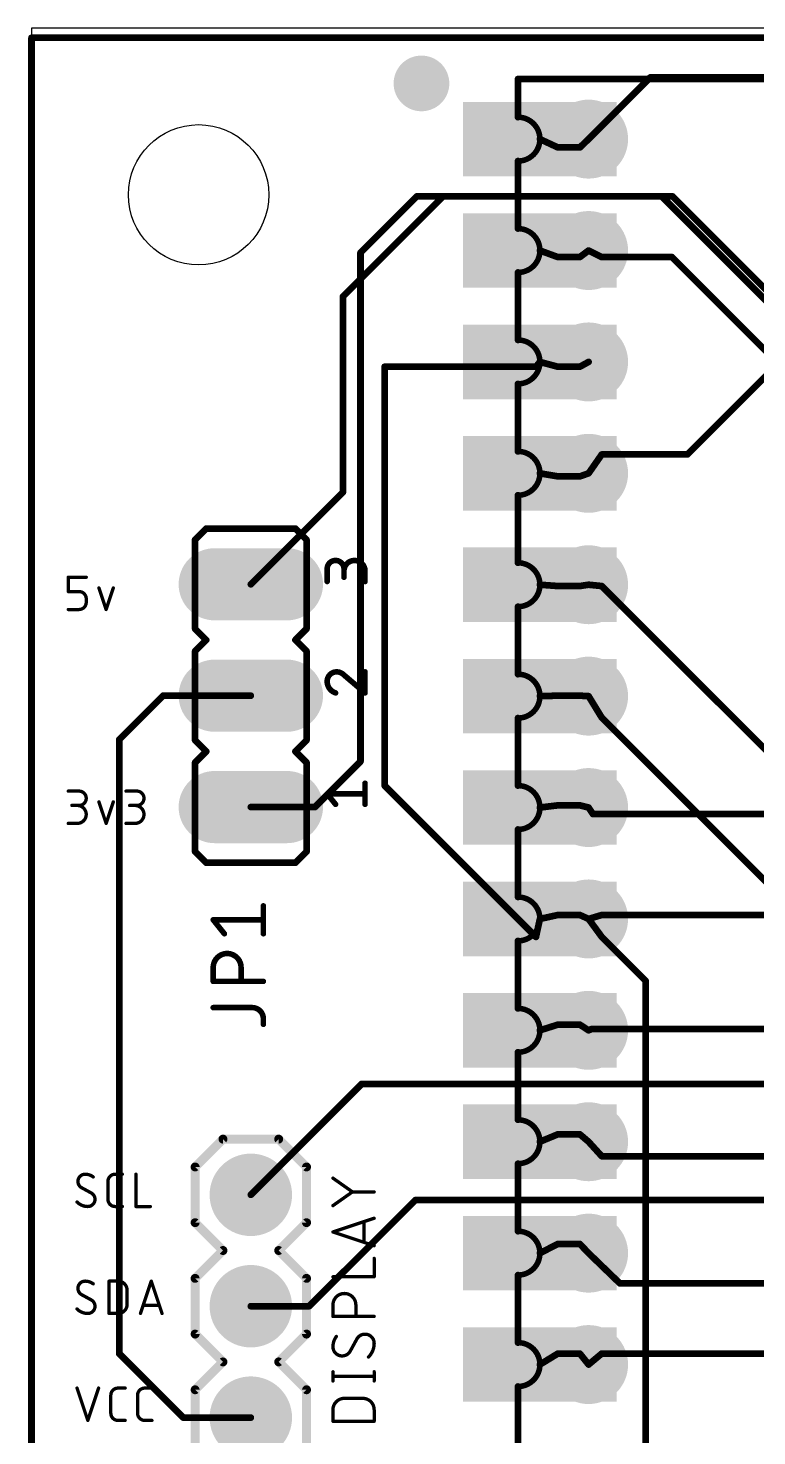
# Model space of a CAD drawing. Extents: x -3 to 125, y 0 to 62.
# Drawn here: x -0.08 to 16.54, y 30.12 to 62.22 of the extents above; entities that cross this region are included whole.
import ezdxf

# ---------------------------------------------------------------- set-up
doc = ezdxf.new("R2010")
doc.units = 0
for name, color, linetype in [('1', 12, 'CONTINUOUS'), ('16', 132, 'CONTINUOUS'), ('17', 122, 'CONTINUOUS'), ('20', 31, 'CONTINUOUS'), ('21', 251, 'CONTINUOUS'), ('23', 53, 'CONTINUOUS'), ('25', 251, 'CONTINUOUS'), ('51', 251, 'CONTINUOUS')]:
    doc.layers.add(name, color=color, linetype=linetype)

# ---------------------------------------------------------------- blocks, each defined once
blk = doc.blocks.new('RECT')
blk.add_solid([(-0.5, -0.5), (0.5, -0.5), (-0.5, 0.5), (0.5, 0.5)])
blk = doc.blocks.new('ROUNDP')
at = {"const_width": 0.5}
blk.add_lwpolyline([(0, -0.25, 1), (0, 0.25, 1), (0, -0.25)], format="xyb", dxfattribs=at)
blk = doc.blocks.new('LONGP100')
at = {"const_width": 1}
blk.add_lwpolyline([(-0.5, 0), (0.5, 0)], dxfattribs=at)
at = {"const_width": 0.5}
for points in [[(-0.5, 0.25, 1), (-0.5, -0.25)], [(0.5, -0.25, 1), (0.5, 0.25)]]:
    blk.add_lwpolyline(points, format="xyb", dxfattribs=at)

msp = doc.modelspace()

# ---------------------------------------------------------------- linework, layer by layer
at = {"layer": '1', "const_width": 0.1524}
for points in [[(124, 62), (0, 62)], [(0, 62), (0, 0)], [(12, 59.5), (11.59, 59.69)], [(12.5, 59.5), (12.7, 59.69)], [(12, 59.5), (12.5, 59.5)], [(7.1, 56.1), (9.3868, 58.3868)], [(9.3868, 58.3868), (14.3632, 58.3868)], [(14.3632, 58.3868), (17.75, 55)], [(12, 57), (11.59, 57.15)], [(12.5, 57), (12.7, 57.15)], [(12, 57), (12.5, 57)], [(7.1, 51.64), (7.1, 56.1)], [(8.05, 54.5), (11.5, 54.5)], [(8.05, 44.95), (8.05, 54.5)], [(11.5, 54.5), (11.59, 54.61)], [(12, 54.5), (11.59, 54.61)], [(12, 54.5), (12.5, 54.5)], [(12.5, 54.5), (12.7, 54.61)], [(16.95, 54.5), (14.95, 52.5)], [(13, 52.5), (12.7, 52.07)], [(14.95, 52.5), (13, 52.5)], [(12, 52), (11.59, 52.07)], [(12, 52), (12.5, 52)], [(12.5, 52), (12.7, 52.07)], [(5, 49.54), (7.1, 51.64)], [(12, 49.5), (11.59, 49.53)], [(12, 49.5), (12.5, 49.5)], [(12.5, 49.5), (12.7, 49.53)], [(13, 49.5), (12.7, 49.53)], [(17.5, 45), (13, 49.5)], [(3, 47), (2, 46)], [(5, 47), (3, 47)], [(12, 47), (11.59, 46.99)], [(12, 47), (12.5, 47)], [(12.5, 47), (12.7, 46.99)], [(13, 46.5), (12.7, 46.99)], [(23.05, 36.45), (13, 46.5)], [(2, 46), (2, 32)], [(11.5, 41.5), (8.05, 44.95)], [(12, 44.5), (11.59, 44.45)], [(12, 44.5), (12.5, 44.5)], [(12.5, 44.5), (12.7, 44.45)], [(12, 42), (11.59, 41.91)], [(12, 42), (12.5, 42)], [(12.5, 42), (12.7, 41.91)], [(11.5, 41.5), (11.59, 41.91)], [(13, 41.5), (12.7, 41.91)], [(14, 40.5), (13, 41.5)], [(14, 29), (14, 40.5)], [(12, 39.5), (11.59, 39.37)], [(12, 39.5), (12.5, 39.5)], [(12.5, 39.5), (12.7, 39.37)], [(12, 37), (11.59, 36.83)], [(12, 37), (12.5, 37)], [(12.5, 37), (12.7, 36.83)], [(12, 34.5), (11.59, 34.29)], [(12, 34.5), (12.5, 34.5)], [(12.5, 34.5), (12.7, 34.29)], [(2, 32), (3.46, 30.54)], [(12, 32), (11.59, 31.75)], [(12, 32), (12.5, 32)], [(12.5, 32), (12.7, 31.75)], [(3.46, 30.54), (5, 30.54)]]:
    msp.add_lwpolyline(points, dxfattribs=at)
at = {"layer": '1', "const_width": 0.0762}
for points in [[(0, 62.0381, 1), (0, 61.9619)], [(0.0381, 62, 1), (-0.0381, 62)], [(11.606, 59.7246, 1), (11.574, 59.6554)], [(12.7262, 59.6624, 1), (12.6738, 59.7176)], [(12, 59.5381, 1), (12, 59.4619)], [(11.984, 59.4654, 1), (12.016, 59.5346)], [(12.4738, 59.5276, 1), (12.5262, 59.4724)], [(12.5, 59.4619, 1), (12.5, 59.5381)], [(9.3868, 58.4249, 1), (9.3868, 58.3487)], [(9.4137, 58.3599, 1), (9.3599, 58.4137)], [(14.3901, 58.4137, 1), (14.3363, 58.3599)], [(14.3632, 58.3487, 1), (14.3632, 58.4249)], [(11.6031, 57.1858, 1), (11.5769, 57.1142)], [(12.7229, 57.1195, 1), (12.6771, 57.1805)], [(12, 57.0381, 1), (12, 56.9619)], [(11.9869, 56.9642, 1), (12.0131, 57.0358)], [(12.4771, 57.0305, 1), (12.5229, 56.9695)], [(12.5, 56.9619, 1), (12.5, 57.0381)], [(7.1381, 56.1, 1), (7.0619, 56.1)], [(7.0731, 56.1269, 1), (7.1269, 56.0731)], [(8.05, 54.5381, 1), (8.05, 54.4619)], [(8.0881, 54.5, 1), (8.0119, 54.5)], [(11.5, 54.4619, 1), (11.5, 54.5381)], [(11.5999, 54.6468, 1), (11.5801, 54.5732)], [(11.6195, 54.5859, 1), (11.5605, 54.6341)], [(12, 54.5381, 1), (12, 54.4619)], [(11.9901, 54.4632, 1), (12.0099, 54.5368)], [(12.4816, 54.5334, 1), (12.5184, 54.4666)], [(12.5, 54.4619, 1), (12.5, 54.5381)], [(12.7184, 54.5766, 1), (12.6816, 54.6434)], [(11.4705, 54.5241, 1), (11.5295, 54.4759)], [(13, 52.5381, 1), (13, 52.4619)], [(13.0312, 52.4782, 1), (12.9688, 52.5218)], [(14.9231, 52.5269, 1), (14.9769, 52.4731)], [(14.95, 52.4619, 1), (14.95, 52.5381)], [(11.5964, 52.1076, 1), (11.5836, 52.0324)], [(12, 52.0381, 1), (12, 51.9619)], [(11.9936, 51.9624, 1), (12.0064, 52.0376)], [(12.4874, 52.036, 1), (12.5126, 51.964)], [(12.5, 51.9619, 1), (12.5, 52.0381)], [(12.6688, 52.0918, 1), (12.7312, 52.0482)], [(12.7126, 52.034, 1), (12.6874, 52.106)], [(7.0619, 51.64, 1), (7.1381, 51.64)], [(7.1269, 51.6131, 1), (7.0731, 51.6669)], [(4.9731, 49.5669, 1), (5.0269, 49.5131)], [(11.5928, 49.568, 1), (11.5872, 49.492)], [(12, 49.5381, 1), (12, 49.4619)], [(11.9972, 49.462, 1), (12.0028, 49.538)], [(12.4943, 49.5377, 1), (12.5057, 49.4623)], [(12.5, 49.4619, 1), (12.5, 49.5381)], [(12.7038, 49.5679, 1), (12.6962, 49.4921)], [(12.7057, 49.4923, 1), (12.6943, 49.5677)], [(13.0269, 49.5269, 1), (12.9731, 49.4731)], [(12.9962, 49.4621, 1), (13.0038, 49.5379)], [(3, 47.0381, 1), (3, 46.9619)], [(3.0269, 46.9731, 1), (2.9731, 47.0269)], [(5, 46.9619, 1), (5, 47.0381)], [(11.5891, 47.0281, 1), (11.5909, 46.9519)], [(12, 47.0381, 1), (12, 46.9619)], [(12.0009, 46.9619, 1), (11.9991, 47.0381)], [(12.5019, 47.0381, 1), (12.4981, 46.9619)], [(12.5, 46.9619, 1), (12.5, 47.0381)], [(12.7325, 47.0099, 1), (12.6675, 46.9701)], [(12.6981, 46.9519, 1), (12.7019, 47.0281)], [(13.0269, 46.5269, 1), (12.9731, 46.4731)], [(12.9675, 46.4801, 1), (13.0325, 46.5199)], [(2.0381, 46, 1), (1.9619, 46)], [(1.9731, 46.0269, 1), (2.0269, 45.9731)], [(8.0119, 44.95, 1), (8.0881, 44.95)], [(8.0769, 44.9769, 1), (8.0231, 44.9231)], [(11.5854, 44.4878, 1), (11.5946, 44.4122)], [(12, 44.5381, 1), (12, 44.4619)], [(12.0046, 44.4622, 1), (11.9954, 44.5378)], [(12.5092, 44.537, 1), (12.4908, 44.463)], [(12.5, 44.4619, 1), (12.5, 44.5381)], [(12.6908, 44.413, 1), (12.7092, 44.487)], [(12, 42.0381, 1), (12, 41.9619)], [(12.0082, 41.9628, 1), (11.9918, 42.0372)], [(12.5156, 42.0347, 1), (12.4844, 41.9653)], [(12.5, 41.9619, 1), (12.5, 42.0381)], [(11.5818, 41.9472, 1), (11.5982, 41.8728)], [(11.6272, 41.9018, 1), (11.5528, 41.9182)], [(12.7307, 41.9325, 1), (12.6693, 41.8875)], [(12.6844, 41.8753, 1), (12.7156, 41.9447)], [(11.4628, 41.5082, 1), (11.5372, 41.4918)], [(11.4731, 41.4731, 1), (11.5269, 41.5269)], [(13.0269, 41.5269, 1), (12.9731, 41.4731)], [(12.9693, 41.4775, 1), (13.0307, 41.5225)], [(14.0381, 40.5, 1), (13.9619, 40.5)], [(13.9731, 40.4731, 1), (14.0269, 40.5269)], [(12, 39.5381, 1), (12, 39.4619)], [(12.0115, 39.4637, 1), (11.9885, 39.5363)], [(12.5208, 39.5319, 1), (12.4792, 39.4681)], [(12.5, 39.4619, 1), (12.5, 39.5381)], [(11.5785, 39.4063, 1), (11.6015, 39.3337)], [(12.6792, 39.3381, 1), (12.7208, 39.4019)], [(12, 37.0381, 1), (12, 36.9619)], [(12.0146, 36.9648, 1), (11.9854, 37.0352)], [(12.5247, 37.029, 1), (12.4753, 36.971)], [(12.5, 36.9619, 1), (12.5, 37.0381)], [(11.5754, 36.8652, 1), (11.6046, 36.7948)], [(12.6753, 36.801, 1), (12.7247, 36.859)], [(11.5726, 34.3239, 1), (11.6074, 34.2561)], [(12, 34.5381, 1), (12, 34.4619)], [(12.0174, 34.4661, 1), (11.9826, 34.5339)], [(12.5276, 34.5263, 1), (12.4724, 34.4737)], [(12.5, 34.4619, 1), (12.5, 34.5381)], [(12.6724, 34.2637, 1), (12.7276, 34.3163)], [(1.9619, 32, 1), (2.0381, 32)], [(2.0269, 32.0269, 1), (1.9731, 31.9731)], [(11.5702, 31.7825, 1), (11.6098, 31.7175)], [(12, 32.0381, 1), (12, 31.9619)], [(12.0198, 31.9675, 1), (11.9802, 32.0325)], [(12.5298, 32.0238, 1), (12.4702, 31.9762)], [(12.5, 31.9619, 1), (12.5, 32.0381)], [(12.6702, 31.7262, 1), (12.7298, 31.7738)], [(3.46, 30.5781, 1), (3.46, 30.5019)], [(3.4331, 30.5131, 1), (3.4869, 30.5669)], [(5, 30.5019, 1), (5, 30.5781)]]:
    msp.add_lwpolyline(points, format="xyb", dxfattribs=at)
at = {"layer": '16', "const_width": 0.1524}
for points in [[(0, 62), (0, 0)], [(125, 62), (0, 62)], [(12.7, 59.69), (14.11, 61.1)], [(47.9, 61.1), (14.11, 61.1)], [(7.5, 57.1), (8.7838, 58.3838)], [(8.7838, 58.3838), (14.6162, 58.3838)], [(14.6162, 58.3838), (18, 55)], [(7.5, 45.5), (7.5, 57.1)], [(13, 57), (12.7, 57.15)], [(14.6, 57), (13, 57)], [(17.6, 54), (14.6, 57)], [(6.46, 44.46), (7.5, 45.5)], [(5, 44.46), (6.46, 44.46)], [(12.8, 44.3), (12.7, 44.45)], [(28, 44.3), (12.8, 44.3)], [(13, 42), (12.7, 41.91)], [(13, 42), (30, 42)], [(12.7692, 39.4), (12.7, 39.37)], [(28.05, 39.4), (12.7692, 39.4)], [(5, 35.62), (7.53, 38.15)], [(7.53, 38.15), (29.26, 38.15)], [(13, 36.5), (12.7, 36.83)], [(28, 36.5), (13, 36.5)], [(6.33, 33.08), (8.75, 35.5)], [(8.75, 35.5), (26.25, 35.5)], [(13.4138, 33.6), (12.7, 34.29)], [(26, 33.6), (13.4138, 33.6)], [(5, 33.08), (6.33, 33.08)], [(13, 32), (12.7, 31.75)], [(25.8, 32), (13, 32)]]:
    msp.add_lwpolyline(points, dxfattribs=at)
at = {"layer": '16', "const_width": 0.0762}
for points in [[(0.0381, 62, 1), (-0.0381, 62)], [(0, 62.0381, 1), (0, 61.9619)], [(14.11, 61.1381, 1), (14.11, 61.0619)], [(14.1369, 61.0731, 1), (14.0831, 61.1269)], [(12.6731, 59.7169, 1), (12.7269, 59.6631)], [(8.7838, 58.4219, 1), (8.7838, 58.3457)], [(8.8107, 58.3569, 1), (8.7569, 58.4107)], [(14.6431, 58.4107, 1), (14.5893, 58.3569)], [(14.6162, 58.3457, 1), (14.6162, 58.4219)], [(7.5381, 57.1, 1), (7.4619, 57.1)], [(7.4731, 57.1269, 1), (7.5269, 57.0731)], [(12.717, 57.1841, 1), (12.683, 57.1159)], [(13, 57.0381, 1), (13, 56.9619)], [(12.983, 56.9659, 1), (13.017, 57.0341)], [(14.6269, 57.0269, 1), (14.5731, 56.9731)], [(14.6, 56.9619, 1), (14.6, 57.0381)], [(7.5269, 45.4731, 1), (7.4731, 45.5269)], [(7.4619, 45.5, 1), (7.5381, 45.5)], [(5, 44.4981, 1), (5, 44.4219)], [(6.4331, 44.4869, 1), (6.4869, 44.4331)], [(6.46, 44.4219, 1), (6.46, 44.4981)], [(12.7317, 44.4711, 1), (12.6683, 44.4289)], [(12.8, 44.3381, 1), (12.8, 44.2619)], [(12.7683, 44.2789, 1), (12.8317, 44.3211)], [(13, 42.0381, 1), (13, 41.9619)], [(13.0109, 41.9635, 1), (12.9891, 42.0365)], [(12.6891, 41.9465, 1), (12.7109, 41.8735)], [(12.6849, 39.405, 1), (12.7151, 39.335)], [(12.7692, 39.4381, 1), (12.7692, 39.3619)], [(12.7844, 39.365, 1), (12.7541, 39.435)], [(7.53, 38.1881, 1), (7.53, 38.1119)], [(7.5569, 38.1231, 1), (7.5031, 38.1769)], [(12.7282, 36.8556, 1), (12.6718, 36.8044)], [(13, 36.5381, 1), (13, 36.4619)], [(12.9718, 36.4744, 1), (13.0282, 36.5256)], [(4.9731, 35.6469, 1), (5.0269, 35.5931)], [(8.75, 35.5381, 1), (8.75, 35.4619)], [(8.7769, 35.4731, 1), (8.7231, 35.5269)], [(12.7265, 34.3174, 1), (12.6735, 34.2626)], [(13.4138, 33.6381, 1), (13.4138, 33.5619)], [(13.3873, 33.5726, 1), (13.4403, 33.6274)], [(5, 33.1181, 1), (5, 33.0419)], [(6.3031, 33.1069, 1), (6.3569, 33.0531)], [(6.33, 33.0419, 1), (6.33, 33.1181)], [(12.6756, 31.7793, 1), (12.7244, 31.7207)], [(13, 32.0381, 1), (13, 31.9619)], [(13.0244, 31.9707, 1), (12.9756, 32.0293)]]:
    msp.add_lwpolyline(points, format="xyb", dxfattribs=at)
at = {"layer": '20'}
for p, q in [((124.46, 62.22), (0, 62.22)), ((0, 62.22), (0, 0))]:
    msp.add_line(p, q, dxfattribs=at)
msp.add_circle((3.81, 58.42), 1.6, dxfattribs=at)
at = {"layer": '21'}
for points, const_width in [([(8.89, 60.6425, 1), (8.89, 61.2775, 1), (8.89, 60.6425)], 0.635), ([(11.1281, 61.06, 1), (11.0519, 61.06)], 0.0762), ([(11.09, 61.0981, 1), (11.09, 61.0219)], 0.0762), ([(11.0519, 60.19, 1), (11.1281, 60.19)], 0.0762), ([(11.09, 60.2218, 1), (11.09, 60.1583)], 0.0635), ([(11.09, 59.19, 1), (11.09, 60.19)], 0.127), ([(11.1281, 59.19, 1), (11.0519, 59.19)], 0.0762), ([(11.09, 59.2218, 1), (11.09, 59.1583)], 0.0635), ([(11.0519, 57.65, 1), (11.1281, 57.65)], 0.0762), ([(11.09, 57.6818, 1), (11.09, 57.6183)], 0.0635), ([(11.09, 56.65, 1), (11.09, 57.65)], 0.127), ([(11.1281, 56.65, 1), (11.0519, 56.65)], 0.0762), ([(11.09, 56.6818, 1), (11.09, 56.6183)], 0.0635), ([(11.0519, 55.11, 1), (11.1281, 55.11)], 0.0762), ([(11.09, 55.1418, 1), (11.09, 55.0782)], 0.0635), ([(11.09, 54.11, 1), (11.09, 55.11)], 0.127), ([(11.1281, 54.11, 1), (11.0519, 54.11)], 0.0762), ([(11.09, 54.1418, 1), (11.09, 54.0782)], 0.0635), ([(11.0519, 52.57, 1), (11.1281, 52.57)], 0.0762), ([(11.09, 51.57, 1), (11.09, 52.57)], 0.127), ([(11.09, 52.6018, 1), (11.09, 52.5382)], 0.0635), ([(11.1281, 51.57, 1), (11.0519, 51.57)], 0.0762), ([(11.09, 51.6018, 1), (11.09, 51.5382)], 0.0635), ([(3.984, 50.8481, 1), (3.984, 50.7719)], 0.0762), ([(4.0109, 50.7831, 1), (3.9571, 50.8369)], 0.0762), ([(6.0429, 50.8369, 1), (5.9891, 50.7831)], 0.0762), ([(6.016, 50.7719, 1), (6.016, 50.8481)], 0.0762), ([(3.7681, 50.556, 1), (3.6919, 50.556)], 0.0762), ([(3.7031, 50.5829, 1), (3.7569, 50.5291)], 0.0762), ([(6.3081, 50.556, 1), (6.2319, 50.556)], 0.0762), ([(6.2431, 50.5291, 1), (6.2969, 50.5829)], 0.0762), ([(7.1237, 49.8914, 1), (6.7399, 49.8914)], 0.127), ([(7.6035, 49.8434, 1), (7.1237, 49.8434)], 0.127), ([(11.09, 50.0618, 1), (11.09, 49.9982)], 0.0635), ([(11.09, 49.03, 1), (11.09, 50.03)], 0.127), ([(6.7717, 49.8914, 1), (6.7082, 49.8914)], 0.0635), ([(6.7082, 49.8914, 1), (6.7717, 49.8914)], 0.0635), ([(7.1555, 49.8914, 1), (7.092, 49.8914)], 0.0635), ([(7.092, 49.8914, 1), (7.1555, 49.8914)], 0.0635), ([(7.092, 49.8434, 1), (7.1555, 49.8434)], 0.0635), ([(7.6353, 49.8434, 1), (7.5718, 49.8434)], 0.0635), ([(7.5718, 49.8434, 1), (7.6353, 49.8434)], 0.0635), ([(11.0519, 50.03, 1), (11.1281, 50.03)], 0.0762), ([(0.8572, 49.7015, 1), (0.8191, 49.7015)], 0.0381), ([(0.8381, 49.7206, 1), (0.8381, 49.6825)], 0.0381), ([(1.2473, 49.6825, 1), (1.2473, 49.7206)], 0.0381), ([(1.5555, 49.462, 1), (1.5193, 49.4499)], 0.0381), ([(1.8828, 49.4499, 1), (1.8467, 49.462)], 0.0381), ([(6.7082, 49.6035, 1), (6.7717, 49.6035)], 0.0635), ([(7.092, 49.6995, 1), (7.1555, 49.6995)], 0.0635), ([(7.5718, 49.6035, 1), (7.6353, 49.6035)], 0.0635), ([(0.8381, 49.3932, 1), (0.8381, 49.3551)], 0.0381), ([(0.8191, 49.3741, 1), (0.8572, 49.3741)], 0.0381), ([(1.0836, 49.3932, 1), (1.0836, 49.3551)], 0.0381), ([(1.2473, 49.2104, 0.4142), (1.0836, 49.3741)], 0.0762), ([(1.0836, 48.9649, 0.4142), (1.2473, 49.1286)], 0.0762), ([(1.0836, 49.3551, 1), (1.0836, 49.3932)], 0.0381), ([(1.2664, 49.2104, 1), (1.2283, 49.2104)], 0.0381), ([(1.2283, 49.2104, 1), (1.2664, 49.2104)], 0.0381), ([(1.2664, 49.1286, 1), (1.2283, 49.1286)], 0.0381), ([(1.2283, 49.1286, 1), (1.2664, 49.1286)], 0.0381), ([(11.1281, 49.03, 1), (11.0519, 49.03)], 0.0762), ([(0.8381, 48.984, 1), (0.8381, 48.9459)], 0.0381), ([(1.0836, 48.984, 1), (1.0836, 48.9459)], 0.0381), ([(1.0836, 48.9459, 1), (1.0836, 48.984)], 0.0381), ([(1.683, 48.9709, 1), (1.7192, 48.9589)], 0.0381), ([(1.683, 48.9589, 1), (1.7192, 48.9709)], 0.0381), ([(11.09, 49.0618, 1), (11.09, 48.9982)], 0.0635), ([(3.6919, 48.524, 1), (3.7681, 48.524)], 0.0762), ([(3.7569, 48.5509, 1), (3.7031, 48.4971)], 0.0762), ([(6.2319, 48.524, 1), (6.3081, 48.524)], 0.0762), ([(6.2969, 48.4971, 1), (6.2431, 48.5509)], 0.0762), ([(4.0109, 48.2431, 1), (3.9571, 48.2969)], 0.0762), ([(3.9571, 48.2431, 1), (4.0109, 48.2969)], 0.0762), ([(6.0429, 48.2969, 1), (5.9891, 48.2431)], 0.0762), ([(5.9891, 48.2969, 1), (6.0429, 48.2431)], 0.0762), ([(3.7681, 48.016, 1), (3.6919, 48.016)], 0.0762), ([(3.7031, 48.0429, 1), (3.7569, 47.9891)], 0.0762), ([(6.3081, 48.016, 1), (6.2319, 48.016)], 0.0762), ([(6.2431, 47.9891, 1), (6.2969, 48.0429)], 0.0762), ([(6.9558, 47.5433, 0.4142), (6.7399, 47.3274)], 0.127), ([(7.1237, 47.4713, 0.2053), (6.9558, 47.5433)], 0.127), ([(6.9558, 47.575, 1), (6.9558, 47.5115)], 0.0635), ([(6.9558, 47.5115, 1), (6.9558, 47.575)], 0.0635), ([(7.1443, 47.4955, 1), (7.1032, 47.4471)], 0.0635), ([(7.1007, 47.4494, 1), (7.1467, 47.4932)], 0.0635), ([(7.6353, 47.5433, 1), (7.5718, 47.5433)], 0.0635), ([(11.0519, 47.49, 1), (11.1281, 47.49)], 0.0762), ([(11.09, 47.5218, 1), (11.09, 47.4582)], 0.0635), ([(11.09, 46.49, 1), (11.09, 47.49)], 0.127), ([(6.7399, 47.3274, 0.3252), (6.9318, 47.0635)], 0.127), ([(6.7716, 47.3274, 1), (6.7082, 47.3274)], 0.0635), ([(6.7082, 47.3274, 1), (6.7717, 47.3274)], 0.0635), ([(6.922, 47.0333, 1), (6.9416, 47.0937)], 0.0635), ([(7.5718, 47.0635, 1), (7.6353, 47.0635)], 0.0635), ([(7.5829, 47.0393, 1), (7.6241, 47.0877)], 0.0635), ([(11.1281, 46.49, 1), (11.0519, 46.49)], 0.0762), ([(11.09, 46.5218, 1), (11.09, 46.4582)], 0.0635), ([(3.6919, 45.984, 1), (3.7681, 45.984)], 0.0762), ([(3.7569, 46.0109, 1), (3.7031, 45.9571)], 0.0762), ([(6.2319, 45.984, 1), (6.3081, 45.984)], 0.0762), ([(6.2969, 45.9571, 1), (6.2431, 46.0109)], 0.0762), ([(4.0109, 45.7031, 1), (3.9571, 45.7569)], 0.0762), ([(3.9571, 45.7031, 1), (4.0109, 45.7569)], 0.0762), ([(6.0429, 45.7569, 1), (5.9891, 45.7031)], 0.0762), ([(5.9891, 45.7569, 1), (6.0429, 45.7031)], 0.0762), ([(3.7681, 45.476, 1), (3.6919, 45.476)], 0.0762), ([(3.7031, 45.5029, 1), (3.7569, 45.4491)], 0.0762), ([(6.3081, 45.476, 1), (6.2319, 45.476)], 0.0762), ([(6.2431, 45.4491, 1), (6.2969, 45.5029)], 0.0762), ([(7.6353, 45.0033, 1), (7.5718, 45.0033)], 0.0635), ([(11.0519, 44.95, 1), (11.1281, 44.95)], 0.0762), ([(11.09, 44.9818, 1), (11.09, 44.9183)], 0.0635), ([(11.09, 43.95, 1), (11.09, 44.95)], 0.127), ([(0.8381, 44.8438, 1), (0.8381, 44.8056)], 0.0381), ([(1.0836, 44.8438, 1), (1.0836, 44.8056)], 0.0381), ([(1.0836, 44.4973, 1), (1.0836, 44.8247)], 0.0762), ([(1.0836, 44.8056, 1), (1.0836, 44.8438)], 0.0381), ([(1.5555, 44.5852, 1), (1.5193, 44.5731)], 0.0381), ([(1.8828, 44.5731, 1), (1.8467, 44.5852)], 0.0381), ([(2.1548, 44.8438, 1), (2.1548, 44.8056)], 0.0381), ([(2.4004, 44.8438, 1), (2.4004, 44.8056)], 0.0381), ([(2.4004, 44.4973, 1), (2.4004, 44.8247)], 0.0762), ([(2.4004, 44.8056, 1), (2.4004, 44.8438)], 0.0381), ([(6.7647, 44.7832, 1), (6.7151, 44.7436)], 0.0635), ([(6.7399, 44.7951, 1), (6.7399, 44.7316)], 0.0635), ([(7.6035, 44.7316, 1), (7.6035, 44.7951)], 0.0635), ([(0.9199, 44.5164, 1), (0.9199, 44.4783)], 0.0381), ([(1.0427, 44.0881, 1), (1.0427, 44.4973)], 0.0762), ([(1.0427, 44.5164, 1), (1.0427, 44.4783)], 0.0381), ([(1.0836, 44.5164, 1), (1.0836, 44.4783)], 0.0381), ([(1.0836, 44.4783, 1), (1.0836, 44.5164)], 0.0381), ([(2.2367, 44.5164, 1), (2.2367, 44.4783)], 0.0381), ([(2.3594, 44.0881, 1), (2.3594, 44.4973)], 0.0762), ([(2.3594, 44.5164, 1), (2.3594, 44.4783)], 0.0381), ([(2.4004, 44.5164, 1), (2.4004, 44.4783)], 0.0381), ([(2.4004, 44.4783, 1), (2.4004, 44.5164)], 0.0381), ([(6.907, 44.5037, 1), (6.9566, 44.5433)], 0.0635), ([(7.5718, 44.5235, 1), (7.6353, 44.5235)], 0.0635), ([(0.8381, 44.1072, 1), (0.8381, 44.0691)], 0.0381), ([(1.0427, 44.1072, 1), (1.0427, 44.0691)], 0.0381), ([(1.0427, 44.0691, 1), (1.0427, 44.1072)], 0.0381), ([(1.683, 44.0941, 1), (1.7192, 44.0821)], 0.0381), ([(1.683, 44.0821, 1), (1.7192, 44.0941)], 0.0381), ([(2.1548, 44.1072, 1), (2.1548, 44.0691)], 0.0381), ([(2.3594, 44.1072, 1), (2.3594, 44.0691)], 0.0381), ([(2.3594, 44.0691, 1), (2.3594, 44.1072)], 0.0381), ([(11.1281, 43.95, 1), (11.0519, 43.95)], 0.0762), ([(11.09, 43.9818, 1), (11.09, 43.9183)], 0.0635), ([(3.6919, 43.444, 1), (3.7681, 43.444)], 0.0762), ([(3.7569, 43.4709, 1), (3.7031, 43.4171)], 0.0762), ([(6.2319, 43.444, 1), (6.3081, 43.444)], 0.0762), ([(6.2969, 43.4171, 1), (6.2431, 43.4709)], 0.0762), ([(3.984, 43.2281, 1), (3.984, 43.1519)], 0.0762), ([(3.9571, 43.1631, 1), (4.0109, 43.2169)], 0.0762), ([(5.9891, 43.2169, 1), (6.0429, 43.1631)], 0.0762), ([(6.016, 43.1519, 1), (6.016, 43.2281)], 0.0762), ([(11.0519, 42.41, 1), (11.1281, 42.41)], 0.0762), ([(11.09, 42.4418, 1), (11.09, 42.3783)], 0.0635), ([(11.09, 41.41, 1), (11.09, 42.41)], 0.127), ([(11.1281, 41.41, 1), (11.0519, 41.41)], 0.0762), ([(11.09, 41.4418, 1), (11.09, 41.3783)], 0.0635), ([(11.0519, 39.87, 1), (11.1281, 39.87)], 0.0762), ([(11.09, 39.9018, 1), (11.09, 39.8383)], 0.0635), ([(11.09, 38.87, 1), (11.09, 39.87)], 0.127), ([(11.1281, 38.87, 1), (11.0519, 38.87)], 0.0762), ([(11.09, 38.9018, 1), (11.09, 38.8383)], 0.0635), ([(11.0519, 37.33, 1), (11.1281, 37.33)], 0.0762), ([(11.09, 37.3618, 1), (11.09, 37.2982)], 0.0635), ([(11.09, 36.33, 1), (11.09, 37.33)], 0.127), ([(4.365, 36.9408, 1), (4.365, 36.8392)], 0.1016), ([(4.4009, 36.8541, 1), (4.3291, 36.9259)], 0.1016), ([(5.6709, 36.9259, 1), (5.5991, 36.8541)], 0.1016), ([(5.635, 36.8392, 1), (5.635, 36.9408)], 0.1016), ([(3.7808, 36.255, 1), (3.6792, 36.255)], 0.1016), ([(3.6941, 36.2909, 1), (3.7659, 36.2191)], 0.1016), ([(6.3208, 36.255, 1), (6.2192, 36.255)], 0.1016), ([(6.2341, 36.2191, 1), (6.3059, 36.2909)], 0.1016), ([(11.1281, 36.33, 1), (11.0519, 36.33)], 0.0762), ([(11.09, 36.3618, 1), (11.09, 36.2982)], 0.0635), ([(1.0776, 35.9262, 1), (1.0395, 35.9262)], 0.0381), ([(1.2223, 36.0899, 0.4142), (1.0586, 35.9262)], 0.0762), ([(1.0586, 35.9262, 0.2656), (1.1404, 35.783)], 0.0762), ([(1.4064, 36.0285, 0.1623), (1.2223, 36.0899)], 0.0762), ([(1.2223, 36.1089, 1), (1.2222, 36.0709)], 0.0381), ([(1.2222, 36.0708, 1), (1.2223, 36.1089)], 0.0381), ([(1.395, 36.0133, 1), (1.4178, 36.0438)], 0.0381), ([(1.9066, 36.0899, 0.4142), (1.7429, 35.9262)], 0.0762), ([(1.762, 35.9262, 1), (1.7239, 35.9262)], 0.0381), ([(1.9066, 36.109, 1), (1.9066, 36.0709)], 0.0381), ([(1.9066, 36.0709, 1), (1.9066, 36.1089)], 0.0381), ([(2.0703, 36.0709, 1), (2.0703, 36.109)], 0.0381), ([(2.3998, 36.0899, 1), (2.3617, 36.0899)], 0.0381), ([(1.0395, 35.9262, 1), (1.0776, 35.9262)], 0.0381), ([(1.1495, 35.7997, 1), (1.1313, 35.7663)], 0.0381), ([(1.1307, 35.7666, 1), (1.1501, 35.7994)], 0.0381), ([(1.4473, 35.517, 0.2656), (1.3655, 35.6602)], 0.0762), ([(1.3751, 35.6766, 1), (1.3558, 35.6438)], 0.0381), ([(1.3564, 35.6435, 1), (1.3746, 35.6769)], 0.0381), ([(1.7239, 35.9262, 1), (1.762, 35.9262)], 0.0381), ([(1.0381, 35.4556, 0.2), (1.2836, 35.3533)], 0.0762), ([(1.0516, 35.469, 1), (1.0246, 35.4422)], 0.0381), ([(1.2836, 35.3533, 0.4142), (1.4473, 35.517)], 0.0762), ([(1.2836, 35.3723, 1), (1.2836, 35.3342)], 0.0381), ([(1.2836, 35.3343, 1), (1.2836, 35.3723)], 0.0381), ([(1.4664, 35.517, 1), (1.4283, 35.517)], 0.0381), ([(1.4283, 35.517, 1), (1.4664, 35.517)], 0.0381), ([(1.7429, 35.517, 0.4142), (1.9066, 35.3533)], 0.0762), ([(1.762, 35.517, 1), (1.7239, 35.517)], 0.0381), ([(1.7239, 35.517, 1), (1.762, 35.517)], 0.0381), ([(1.9066, 35.3724, 1), (1.9066, 35.3343)], 0.0381), ([(1.9066, 35.3343, 1), (1.9066, 35.3724)], 0.0381), ([(2.0703, 35.3343, 1), (2.0703, 35.3724)], 0.0381), ([(2.3617, 35.3533, 1), (2.3998, 35.3533)], 0.0381), ([(2.3808, 35.3724, 1), (2.3808, 35.3343)], 0.0381), ([(2.7082, 35.3343, 1), (2.7082, 35.3724)], 0.0381), ([(3.7659, 35.0209, 1), (3.6941, 34.9491)], 0.1016), ([(3.6792, 34.985, 1), (3.7808, 34.985)], 0.1016), ([(6.2192, 34.985, 1), (6.3208, 34.985)], 0.1016), ([(6.3059, 34.9491, 1), (6.2341, 35.0209)], 0.1016), ([(11.0519, 34.79, 1), (11.1281, 34.79)], 0.0762), ([(11.09, 34.8218, 1), (11.09, 34.7582)], 0.0635), ([(11.09, 33.79, 1), (11.09, 34.79)], 0.127), ([(4.4009, 34.3141, 1), (4.3291, 34.3859)], 0.1016), ([(4.3291, 34.3141, 1), (4.4009, 34.3859)], 0.1016), ([(5.6709, 34.3859, 1), (5.5991, 34.3141)], 0.1016), ([(5.5991, 34.3859, 1), (5.6709, 34.3141)], 0.1016), ([(3.7808, 33.715, 1), (3.6792, 33.715)], 0.1016), ([(3.6941, 33.7509, 1), (3.7659, 33.6791)], 0.1016), ([(6.3208, 33.715, 1), (6.2192, 33.715)], 0.1016), ([(6.2341, 33.6791, 1), (6.3059, 33.7509)], 0.1016), ([(11.1281, 33.79, 1), (11.0519, 33.79)], 0.0762), ([(11.09, 33.8218, 1), (11.09, 33.7582)], 0.0635), ([(1.0776, 33.4878, 1), (1.0395, 33.4878)], 0.0381), ([(1.0395, 33.4878, 1), (1.0776, 33.4878)], 0.0381), ([(1.2223, 33.6515, 0.4142), (1.0586, 33.4878)], 0.0762), ([(1.0586, 33.4878, 0.2656), (1.1404, 33.3446)], 0.0762), ([(1.1495, 33.3613, 1), (1.1313, 33.3279)], 0.0381), ([(1.1307, 33.3282, 1), (1.1501, 33.361)], 0.0381), ([(1.4064, 33.5901, 0.1623), (1.2223, 33.6515)], 0.0762), ([(1.2223, 33.6705, 1), (1.2222, 33.6325)], 0.0381), ([(1.2222, 33.6324, 1), (1.2223, 33.6705)], 0.0381), ([(1.395, 33.5749, 1), (1.4178, 33.6054)], 0.0381), ([(1.7887, 33.6515, 1), (1.7506, 33.6515)], 0.0381), ([(1.7696, 33.6705, 1), (1.7696, 33.6324)], 0.0381), ([(2.1788, 33.4469, 0.4142), (1.9742, 33.6515)], 0.0762), ([(1.9742, 33.6705, 1), (1.9742, 33.6324)], 0.0381), ([(1.9742, 33.6324, 1), (1.9742, 33.6705)], 0.0381), ([(2.1979, 33.4469, 1), (2.1598, 33.4469)], 0.0381), ([(2.1598, 33.4469, 1), (2.1979, 33.4469)], 0.0381), ([(2.7482, 33.6575, 1), (2.7121, 33.6455)], 0.0381), ([(2.7482, 33.6455, 1), (2.7121, 33.6575)], 0.0381), ([(1.2836, 32.9149, 0.4142), (1.4473, 33.0786)], 0.0762), ([(1.4473, 33.0786, 0.2656), (1.3655, 33.2218)], 0.0762), ([(1.3751, 33.2382, 1), (1.3558, 33.2054)], 0.0381), ([(1.3564, 33.2051, 1), (1.3746, 33.2385)], 0.0381), ([(1.4664, 33.0786, 1), (1.4283, 33.0786)], 0.0381), ([(1.4283, 33.0786, 1), (1.4664, 33.0786)], 0.0381), ([(1.9742, 32.9149, 0.4142), (2.1788, 33.1195)], 0.0762), ([(2.1979, 33.1195, 1), (2.1598, 33.1195)], 0.0381), ([(2.1598, 33.1195, 1), (2.1979, 33.1195)], 0.0381), ([(2.546, 33.1181, 1), (2.546, 33.08)], 0.0381), ([(2.9143, 33.08, 1), (2.9143, 33.1181)], 0.0381), ([(1.0381, 33.0172, 0.2), (1.2836, 32.9149)], 0.0762), ([(1.0516, 33.0306, 1), (1.0246, 33.0038)], 0.0381), ([(1.2836, 32.9339, 1), (1.2836, 32.8958)], 0.0381), ([(1.2836, 32.8959, 1), (1.2836, 32.9339)], 0.0381), ([(1.7696, 32.934, 1), (1.7696, 32.8959)], 0.0381), ([(1.7506, 32.9149, 1), (1.7887, 32.9149)], 0.0381), ([(1.9742, 32.9339, 1), (1.9742, 32.8959)], 0.0381), ([(1.9742, 32.8959, 1), (1.9742, 32.934)], 0.0381), ([(2.4665, 32.9209, 1), (2.5027, 32.9089)], 0.0381), ([(2.9576, 32.9089, 1), (2.9937, 32.9209)], 0.0381), ([(3.7659, 32.4809, 1), (3.6941, 32.4091)], 0.1016), ([(3.6792, 32.445, 1), (3.7808, 32.445)], 0.1016), ([(6.2192, 32.445, 1), (6.3208, 32.445)], 0.1016), ([(6.3059, 32.4091, 1), (6.2341, 32.4809)], 0.1016), ([(11.0519, 32.25, 1), (11.1281, 32.25)], 0.0762), ([(11.09, 31.25, 1), (11.09, 32.25)], 0.127), ([(11.09, 32.2818, 1), (11.09, 32.2182)], 0.0635), ([(4.4009, 31.7741, 1), (4.3291, 31.8459)], 0.1016), ([(4.3291, 31.7741, 1), (4.4009, 31.8459)], 0.1016), ([(5.6709, 31.8459, 1), (5.5991, 31.7741)], 0.1016), ([(5.5991, 31.8459, 1), (5.6709, 31.7741)], 0.1016), ([(1.0562, 31.2191, 1), (1.02, 31.2071)], 0.0381), ([(1.5472, 31.2071, 1), (1.5111, 31.2191)], 0.0381), ([(1.9719, 31.2131, 0.4142), (1.8082, 31.0494)], 0.0762), ([(1.9719, 31.2322, 1), (1.9719, 31.1941)], 0.0381), ([(1.9719, 31.1941, 1), (1.9719, 31.2321)], 0.0381), ([(2.1356, 31.1941, 1), (2.1356, 31.2322)], 0.0381), ([(2.5815, 31.2131, 0.4142), (2.4178, 31.0494)], 0.0762), ([(2.5815, 31.2322, 1), (2.5815, 31.1941)], 0.0381), ([(2.5815, 31.1941, 1), (2.5815, 31.2321)], 0.0381), ([(2.7452, 31.1941, 1), (2.7452, 31.2322)], 0.0381), ([(3.7808, 31.175, 1), (3.6792, 31.175)], 0.1016), ([(3.6941, 31.2109, 1), (3.7659, 31.1391)], 0.1016), ([(6.3208, 31.175, 1), (6.2192, 31.175)], 0.1016), ([(6.2341, 31.1391, 1), (6.3059, 31.2109)], 0.1016), ([(11.1281, 31.25, 1), (11.0519, 31.25)], 0.0762), ([(11.09, 31.2817, 1), (11.09, 31.2183)], 0.0635), ([(1.8273, 31.0494, 1), (1.7892, 31.0494)], 0.0381), ([(1.7892, 31.0494, 1), (1.8273, 31.0494)], 0.0381), ([(2.4369, 31.0494, 1), (2.3988, 31.0494)], 0.0381), ([(2.3988, 31.0494, 1), (2.4369, 31.0494)], 0.0381), ([(1.2656, 30.4825, 1), (1.3017, 30.4705)], 0.0381), ([(1.2656, 30.4705, 1), (1.3017, 30.4825)], 0.0381), ([(1.8082, 30.6402, 0.4142), (1.9719, 30.4765)], 0.0762), ([(1.8273, 30.6402, 1), (1.7892, 30.6402)], 0.0381), ([(1.7892, 30.6402, 1), (1.8273, 30.6402)], 0.0381), ([(1.9719, 30.4956, 1), (1.9719, 30.4575)], 0.0381), ([(1.9719, 30.4575, 1), (1.9719, 30.4956)], 0.0381), ([(2.1356, 30.4575, 1), (2.1356, 30.4956)], 0.0381), ([(2.4178, 30.6402, 0.4142), (2.5815, 30.4765)], 0.0762), ([(2.4369, 30.6402, 1), (2.3988, 30.6402)], 0.0381), ([(2.3988, 30.6402, 1), (2.4369, 30.6402)], 0.0381), ([(2.5815, 30.4956, 1), (2.5815, 30.4575)], 0.0381), ([(2.5815, 30.4575, 1), (2.5815, 30.4956)], 0.0381), ([(2.7452, 30.4575, 1), (2.7452, 30.4956)], 0.0381)]:
    msp.add_lwpolyline(points, format="xyb", dxfattribs=dict(at, const_width=const_width))
for points, const_width in [([(11.09, 61.06), (11.09, 60.19)], 0.1524), ([(11.09, 61.06), (32.09, 61.06)], 0.1524), ([(11.09, 59.19), (11.09, 57.65)], 0.1524), ([(11.09, 56.65), (11.09, 55.11)], 0.1524), ([(11.09, 54.11), (11.09, 52.57)], 0.1524), ([(11.09, 51.57), (11.09, 50.03)], 0.1524), ([(3.73, 50.556), (3.984, 50.81)], 0.1524), ([(3.984, 50.81), (6.016, 50.81)], 0.1524), ([(6.27, 50.556), (6.016, 50.81)], 0.1524), ([(3.73, 50.556), (3.73, 48.524)], 0.1524), ([(6.27, 50.556), (6.27, 48.524)], 0.1524), ([(6.7399, 49.6035), (6.7399, 49.8914)], 0.127), ([(7.1237, 49.8914), (7.1237, 49.6995)], 0.127), ([(7.6035, 49.6035), (7.6035, 49.8434)], 0.127), ([(0.8381, 49.3741), (0.8381, 49.7015)], 0.0762), ([(0.8381, 49.7015), (1.2473, 49.7015)], 0.0762), ([(1.5374, 49.456), (1.7011, 48.9649)], 0.0762), ([(1.7011, 48.9649), (1.8648, 49.456)], 0.0762), ([(1.0836, 49.3741), (0.8381, 49.3741)], 0.0762), ([(1.2473, 49.1286), (1.2473, 49.2104)], 0.0762), ([(11.09, 49.03), (11.09, 47.49)], 0.1524), ([(0.8381, 48.9649), (1.0836, 48.9649)], 0.0762), ([(3.984, 48.27), (3.73, 48.524)], 0.1524), ([(6.016, 48.27), (6.27, 48.524)], 0.1524), ([(3.73, 48.016), (3.984, 48.27)], 0.1524), ([(6.27, 48.016), (6.016, 48.27)], 0.1524), ([(3.73, 48.016), (3.73, 45.984)], 0.1524), ([(6.27, 48.016), (6.27, 45.984)], 0.1524), ([(7.1237, 47.4713), (7.6035, 47.0635)], 0.127), ([(7.6035, 47.0635), (7.6035, 47.5433)], 0.127), ([(11.09, 46.49), (11.09, 44.95)], 0.1524), ([(3.984, 45.73), (3.73, 45.984)], 0.1524), ([(6.016, 45.73), (6.27, 45.984)], 0.1524), ([(3.73, 45.476), (3.984, 45.73)], 0.1524), ([(6.27, 45.476), (6.016, 45.73)], 0.1524), ([(3.73, 45.476), (3.73, 43.444)], 0.1524), ([(6.27, 45.476), (6.27, 43.444)], 0.1524), ([(7.6035, 44.5235), (7.6035, 45.0033)], 0.127), ([(0.8381, 44.8247), (1.0836, 44.8247)], 0.0762), ([(1.5374, 44.5792), (1.7011, 44.0881)], 0.0762), ([(1.7011, 44.0881), (1.8648, 44.5792)], 0.0762), ([(2.1548, 44.8247), (2.4004, 44.8247)], 0.0762), ([(6.9318, 44.5235), (6.7399, 44.7634)], 0.127), ([(6.7399, 44.7634), (7.6035, 44.7634)], 0.127), ([(1.0836, 44.4973), (0.9199, 44.4973)], 0.0762), ([(2.4004, 44.4973), (2.2367, 44.4973)], 0.0762), ([(0.8381, 44.0881), (1.0427, 44.0881)], 0.0762), ([(2.1548, 44.0881), (2.3594, 44.0881)], 0.0762), ([(11.09, 43.95), (11.09, 42.41)], 0.1524), ([(3.984, 43.19), (3.73, 43.444)], 0.1524), ([(6.016, 43.19), (6.27, 43.444)], 0.1524), ([(6.016, 43.19), (3.984, 43.19)], 0.1524), ([(11.09, 41.41), (11.09, 39.87)], 0.1524), ([(11.09, 38.87), (11.09, 37.33)], 0.1524), ([(3.73, 36.255), (4.365, 36.89)], 0.2032), ([(4.365, 36.89), (5.635, 36.89)], 0.2032), ([(5.635, 36.89), (6.27, 36.255)], 0.2032), ([(3.73, 34.985), (3.73, 36.255)], 0.2032), ([(6.27, 36.255), (6.27, 34.985)], 0.2032), ([(11.09, 36.33), (11.09, 34.79)], 0.1524), ([(1.7429, 35.517), (1.7429, 35.9262)], 0.0762), ([(1.9066, 36.0899), (2.0703, 36.0899)], 0.0762), ([(2.3808, 36.0899), (2.3808, 35.3533)], 0.0762), ([(1.3655, 35.6602), (1.1404, 35.783)], 0.0762), ([(2.0703, 35.3533), (1.9066, 35.3533)], 0.0762), ([(2.3808, 35.3533), (2.7082, 35.3533)], 0.0762), ([(3.73, 34.985), (4.365, 34.35)], 0.2032), ([(5.635, 34.35), (6.27, 34.985)], 0.2032), ([(3.73, 33.715), (4.365, 34.35)], 0.2032), ([(5.635, 34.35), (6.27, 33.715)], 0.2032), ([(3.73, 32.445), (3.73, 33.715)], 0.2032), ([(6.27, 33.715), (6.27, 32.445)], 0.2032), ([(11.09, 33.79), (11.09, 32.25)], 0.1524), ([(1.3655, 33.2218), (1.1404, 33.3446)], 0.0762), ([(1.7696, 32.9149), (1.7696, 33.6515)], 0.0762), ([(1.7696, 33.6515), (1.9742, 33.6515)], 0.0762), ([(2.1788, 33.4469), (2.1788, 33.1195)], 0.0762), ([(2.4846, 32.9149), (2.7301, 33.6515)], 0.0762), ([(2.7301, 33.6515), (2.9757, 32.9149)], 0.0762), ([(2.9143, 33.099), (2.546, 33.099)], 0.0762), ([(1.9742, 32.9149), (1.7696, 32.9149)], 0.0762), ([(4.365, 31.81), (3.73, 32.445)], 0.2032), ([(6.27, 32.445), (5.635, 31.81)], 0.2032), ([(3.73, 31.175), (4.365, 31.81)], 0.2032), ([(5.635, 31.81), (6.27, 31.175)], 0.2032), ([(1.0381, 31.2131), (1.2836, 30.4765)], 0.0762), ([(1.2836, 30.4765), (1.5292, 31.2131)], 0.0762), ([(1.9719, 31.2131), (2.1356, 31.2131)], 0.0762), ([(2.5815, 31.2131), (2.7452, 31.2131)], 0.0762), ([(3.73, 29.905), (3.73, 31.175)], 0.2032), ([(6.27, 31.175), (6.27, 29.905)], 0.2032), ([(11.09, 31.25), (11.09, 29.71)], 0.1524), ([(1.8082, 30.6402), (1.8082, 31.0494)], 0.0762), ([(2.4178, 30.6402), (2.4178, 31.0494)], 0.0762), ([(2.1356, 30.4765), (1.9719, 30.4765)], 0.0762), ([(2.7452, 30.4765), (2.5815, 30.4765)], 0.0762)]:
    msp.add_lwpolyline(points, dxfattribs=dict(at, const_width=const_width))
at = {"layer": '23'}
msp.add_point((5, 47), dxfattribs=at)
at = {"layer": '25'}
for points, const_width in [([(5.2855, 41.5724), (5.2855, 42.2074)], 0.127), ([(4.3965, 41.5724), (4.1425, 41.8899)], 0.127), ([(4.1425, 41.8899), (5.2855, 41.8899)], 0.127), ([(4.1425, 40.4865), (4.1425, 40.804)], 0.127), ([(4.7775, 40.804), (4.7775, 40.4865)], 0.127), ([(5.2855, 40.4865), (4.1425, 40.4865)], 0.127), ([(4.1425, 39.8885), (5.0315, 39.8885)], 0.127), ([(5.2855, 39.6345), (5.2855, 39.5075)], 0.127), ([(7.3159, 35.6868), (6.8721, 36.0001)], 0.0762), ([(6.8721, 35.3735), (7.3159, 35.6868)], 0.0762), ([(7.8119, 35.6868), (7.3159, 35.6868)], 0.0762), ([(6.8721, 34.7724), (7.8119, 35.0857)], 0.0762), ([(7.577, 35.0074), (7.577, 34.5375)], 0.0762), ([(7.8119, 34.4591), (6.8721, 34.7724)], 0.0762), ([(7.8119, 33.7511), (7.8119, 34.1688)], 0.0762), ([(6.8721, 33.7511), (7.8119, 33.7511)], 0.0762), ([(6.8721, 32.8481), (6.8721, 33.1091)], 0.0762), ([(7.3942, 33.1091), (7.3942, 32.8481)], 0.0762), ([(7.8119, 32.8481), (6.8721, 32.8481)], 0.0762), ([(7.4203, 32.3383), (7.2637, 32.0511)], 0.0762), ([(6.8721, 31.3762), (6.8721, 31.585)], 0.0762), ([(6.8721, 31.4806), (7.8119, 31.4806)], 0.0762), ([(7.8119, 31.3762), (7.8119, 31.585)], 0.0762), ([(7.1332, 30.9796), (7.5508, 30.9796)], 0.0762), ([(6.8721, 30.4575), (6.8721, 30.7186)], 0.0762), ([(7.8119, 30.4575), (6.8721, 30.4575)], 0.0762), ([(7.8119, 30.7186), (7.8119, 30.4575)], 0.0762)]:
    msp.add_lwpolyline(points, dxfattribs=dict(at, const_width=const_width))
for points, const_width in [([(5.3172, 42.2074, 1), (5.2538, 42.2074)], 0.0635), ([(4.1673, 41.9097, 1), (4.1177, 41.87)], 0.0635), ([(4.1425, 41.9216, 1), (4.1425, 41.8581)], 0.0635), ([(5.2855, 41.8581, 1), (5.2855, 41.9216)], 0.0635), ([(4.3717, 41.5525, 1), (4.4213, 41.5922)], 0.0635), ([(5.2538, 41.5724, 1), (5.3172, 41.5724)], 0.0635), ([(4.7775, 40.804, 1), (4.1425, 40.804)], 0.127), ([(4.1742, 40.804, 1), (4.1108, 40.804)], 0.0635), ([(4.1108, 40.804, 1), (4.1742, 40.804)], 0.0635), ([(4.8092, 40.804, 1), (4.7458, 40.804)], 0.0635), ([(4.7458, 40.804, 1), (4.8092, 40.804)], 0.0635), ([(4.1425, 40.5183, 1), (4.1425, 40.4548)], 0.0635), ([(4.1108, 40.4865, 1), (4.1742, 40.4865)], 0.0635), ([(4.7458, 40.4865, 1), (4.8092, 40.4865)], 0.0635), ([(5.2855, 40.4548, 1), (5.2855, 40.5183)], 0.0635), ([(4.1425, 39.9203, 1), (4.1425, 39.8567)], 0.0635), ([(5.2855, 39.6345, 0.4142), (5.0315, 39.8885)], 0.127), ([(5.0315, 39.9203, 1), (5.0315, 39.8567)], 0.0635), ([(5.0315, 39.8567, 1), (5.0315, 39.9203)], 0.0635), ([(5.3172, 39.6345, 1), (5.2538, 39.6345)], 0.0635), ([(5.2538, 39.6345, 1), (5.3172, 39.6345)], 0.0635), ([(5.2538, 39.5075, 1), (5.3172, 39.5075)], 0.0635), ([(6.8831, 36.0156, 1), (6.8611, 35.9845)], 0.0381), ([(7.3159, 35.7059, 1), (7.3159, 35.6678)], 0.0381), ([(7.3269, 35.6712, 1), (7.3049, 35.7024)], 0.0381), ([(7.3049, 35.6712, 1), (7.3269, 35.7024)], 0.0381), ([(7.8119, 35.6678, 1), (7.8119, 35.7059)], 0.0381), ([(6.8611, 35.3891, 1), (6.8831, 35.358)], 0.0381), ([(7.596, 35.0074, 1), (7.5579, 35.0074)], 0.0381), ([(7.8179, 35.0676, 1), (7.8059, 35.1037)], 0.0381), ([(6.8781, 34.7905, 1), (6.8661, 34.7543)], 0.0381), ([(6.8661, 34.7905, 1), (6.8781, 34.7543)], 0.0381), ([(7.5579, 34.5375, 1), (7.596, 34.5375)], 0.0381), ([(7.8059, 34.4411, 1), (7.8179, 34.4772)], 0.0381), ([(7.831, 34.1688, 1), (7.7929, 34.1688)], 0.0381), ([(6.8721, 33.7702, 1), (6.8721, 33.7321)], 0.0381), ([(7.7929, 33.7511, 1), (7.831, 33.7511)], 0.0381), ([(7.8119, 33.7321, 1), (7.8119, 33.7702)], 0.0381), ([(7.3942, 33.1091, 1), (6.8721, 33.1091)], 0.0762), ([(6.8912, 33.1091, 1), (6.8531, 33.1091)], 0.0381), ([(6.8531, 33.1091, 1), (6.8912, 33.1091)], 0.0381), ([(7.4133, 33.1091, 1), (7.3752, 33.1091)], 0.0381), ([(7.3752, 33.1091, 1), (7.4133, 33.1091)], 0.0381), ([(6.8721, 32.8671, 1), (6.8721, 32.829)], 0.0381), ([(6.8531, 32.8481, 1), (6.8912, 32.8481)], 0.0381), ([(7.3752, 32.8481, 1), (7.4133, 32.8481)], 0.0381), ([(7.8119, 32.829, 1), (7.8119, 32.8671)], 0.0381), ([(6.9504, 32.3905, 0.1623), (6.8721, 32.1555)], 0.0762), ([(6.9657, 32.379, 1), (6.9352, 32.4019)], 0.0381), ([(7.6031, 32.4427, 0.2656), (7.4203, 32.3383)], 0.0762), ([(7.8119, 32.2338, 0.4142), (7.6031, 32.4427)], 0.0762), ([(7.6031, 32.4617, 1), (7.6031, 32.4236)], 0.0381), ([(7.6031, 32.4236, 1), (7.6031, 32.4617)], 0.0381), ([(6.8721, 32.1555, 0.4142), (7.0809, 31.9467)], 0.0762), ([(6.8912, 32.1555, 1), (6.8531, 32.1555)], 0.0381), ([(6.8531, 32.1555, 1), (6.8912, 32.1555)], 0.0381), ([(7.4039, 32.3479, 1), (7.4367, 32.3286)], 0.0381), ([(7.437, 32.3291, 1), (7.4036, 32.3474)], 0.0381), ([(7.6814, 31.9206, 0.2), (7.8119, 32.2338)], 0.0762), ([(7.8309, 32.2338, 1), (7.7929, 32.2338)], 0.0381), ([(7.7929, 32.2338, 1), (7.831, 32.2338)], 0.0381), ([(7.0809, 31.9467, 0.2656), (7.2637, 32.0511)], 0.0762), ([(7.0809, 31.9657, 1), (7.0809, 31.9276)], 0.0381), ([(7.0809, 31.9276, 1), (7.0809, 31.9657)], 0.0381), ([(7.247, 32.0602, 1), (7.2804, 32.042)], 0.0381), ([(7.2801, 32.0414, 1), (7.2473, 32.0608)], 0.0381), ([(7.668, 31.9341, 1), (7.6948, 31.907)], 0.0381), ([(6.8721, 31.4996, 1), (6.8721, 31.4615)], 0.0381), ([(6.8912, 31.585, 1), (6.8531, 31.585)], 0.0381), ([(7.831, 31.585, 1), (7.7929, 31.585)], 0.0381), ([(7.8119, 31.4615, 1), (7.8119, 31.4996)], 0.0381), ([(6.8531, 31.3762, 1), (6.8912, 31.3762)], 0.0381), ([(7.7929, 31.3762, 1), (7.831, 31.3762)], 0.0381), ([(7.1332, 30.9796, 0.4142), (6.8721, 30.7186)], 0.0762), ([(7.1332, 30.9987, 1), (7.1332, 30.9606)], 0.0381), ([(7.1332, 30.9606, 1), (7.1332, 30.9987)], 0.0381), ([(7.8119, 30.7186, 0.4142), (7.5508, 30.9796)], 0.0762), ([(7.5508, 30.9987, 1), (7.5508, 30.9606)], 0.0381), ([(7.5508, 30.9606, 1), (7.5508, 30.9987)], 0.0381), ([(6.8721, 30.4766, 1), (6.8721, 30.4385)], 0.0381), ([(6.8912, 30.7186, 1), (6.8531, 30.7186)], 0.0381), ([(6.8531, 30.7186, 1), (6.8912, 30.7186)], 0.0381), ([(7.7929, 30.7186, 1), (7.8309, 30.7186)], 0.0381), ([(7.831, 30.7186, 1), (7.7929, 30.7186)], 0.0381), ([(7.8119, 30.4385, 1), (7.8119, 30.4766)], 0.0381), ([(6.8531, 30.4575, 1), (6.8912, 30.4575)], 0.0381), ([(7.7929, 30.4575, 1), (7.831, 30.4575)], 0.0381)]:
    msp.add_lwpolyline(points, format="xyb", dxfattribs=dict(at, const_width=const_width))

# ---------------------------------------------------------------- block references
at = {"layer": '1', "xscale": 3.5, "yscale": 1.7}
for p in [(11.59, 59.69), (11.59, 57.15), (11.59, 54.61), (11.59, 52.07), (11.59, 49.53), (11.59, 46.99), (11.59, 44.45), (11.59, 41.91), (11.59, 39.37), (11.59, 36.83), (11.59, 34.29), (11.59, 31.75)]:
    msp.add_blockref('RECT', p, dxfattribs=at)
at = {"layer": '17', "xscale": 1.8, "yscale": 1.8}
for p in [(12.7, 59.69), (12.7, 59.69), (12.7, 57.15), (12.7, 57.15), (12.7, 54.61), (12.7, 54.61), (12.7, 52.07), (12.7, 52.07), (12.7, 49.53), (12.7, 49.53), (12.7, 46.99), (12.7, 46.99), (12.7, 44.45), (12.7, 44.45), (12.7, 41.91), (12.7, 41.91), (12.7, 39.37), (12.7, 39.37), (12.7, 36.83), (12.7, 36.83), (12.7, 34.29), (12.7, 34.29), (12.7, 31.75), (12.7, 31.75)]:
    msp.add_blockref('ROUNDP', p, dxfattribs=at)
at = {"layer": '17', "rotation": 180}
for name, p, xscale, yscale in [('LONGP100', (5, 49.54), 1.6459, 1.6459), ('LONGP100', (5, 49.54), 1.6459, 1.6459), ('LONGP100', (5, 47), 1.6459, 1.6459), ('LONGP100', (5, 47), 1.6459, 1.6459), ('LONGP100', (5, 44.46), 1.6459, 1.6459), ('LONGP100', (5, 44.46), 1.6459, 1.6459), ('ROUNDP', (5, 35.62), 1.8796, 1.8796), ('ROUNDP', (5, 35.62), 1.8796, 1.8796), ('ROUNDP', (5, 33.08), 1.8796, 1.8796), ('ROUNDP', (5, 33.08), 1.8796, 1.8796), ('ROUNDP', (5, 30.54), 1.8796, 1.8796), ('ROUNDP', (5, 30.54), 1.8796, 1.8796)]:
    msp.add_blockref(name, p, dxfattribs=dict(at, xscale=xscale, yscale=yscale))
at = {"layer": '51', "rotation": 90}
for p, xscale, yscale in [((5, 49.54), 0.6096, 0.6096), ((5, 47), 0.6096, 0.6096), ((5, 44.46), 0.6096, 0.6096), ((5, 35.62), 0.508, 0.508), ((5, 33.08), 0.508, 0.508), ((5, 30.54), 0.508, 0.508)]:
    msp.add_blockref('RECT', p, dxfattribs=dict(at, xscale=xscale, yscale=yscale))

doc.saveas('drawing.dxf')
